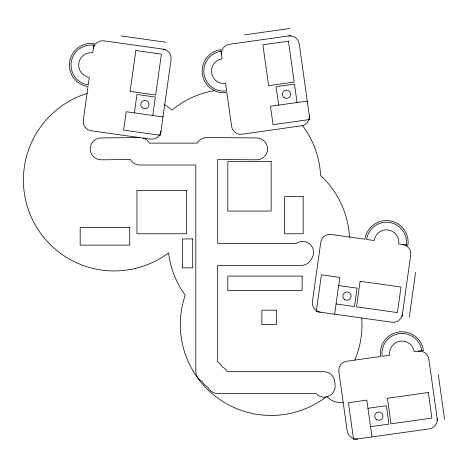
<?xml version="1.0" encoding="UTF-8"?>
<svg xmlns="http://www.w3.org/2000/svg" width="468" height="468" viewBox="0 0 468 468"><rect width="100%" height="100%" fill="white"/><g stroke="black" fill="none" stroke-linecap="round" stroke-linejoin="round"><path stroke-width="0.7" d="M134.374 112.876L136.966 94.477L155.364 97.063L152.779 115.461M334.638 314.192L339.809 277.389L321.411 274.804L316.239 311.606L391.886 322.241A9.29 9.29 0 0 0 402.381 314.332M402.094 316.374L410.717 255.037A9.29 9.29 0 0 0 402.808 244.542M409.248 317.38L415.572 272.399M354.762 360.108L355.101 359.383A90.85 90.85 0 0 0 362.016 324.616L361.758 318.006M87.071 93.43L86.176 93.682A90.85 90.85 0 0 0 33.304 221.329A90.85 90.85 0 0 0 167.649 253.58L168.644 252.796L169.047 256.236A90.85 90.85 0 0 0 181.321 289.493L185.217 295.326L184.766 296.542A90.85 90.85 0 0 0 324.564 398.11L326.611 396.501L328.507 398.116A18.585 18.585 0 0 0 342.026 402.521L343.167 402.375M327.033 396.858L327.512 396.735A10.945 10.945 0 0 0 335.106 385.105L334.702 381.438A10.945 10.945 0 0 0 323.827 371.68L227.43 371.68L227.003 370.972A10.945 10.945 0 0 0 223.066 367.398L221.984 366.315A10.945 10.945 0 0 0 218.41 362.378L217.696 361.951L217.696 265.35L301.527 265.35A10.945 10.945 0 0 0 311.074 259.752L312.22 257.71A10.945 10.945 0 0 0 296.77 243.149L296.326 243.459L217.696 243.459L217.696 159.512L256.575 159.81A10.945 10.945 0 0 0 267.602 148.953A10.945 10.945 0 0 0 256.745 137.925L206.838 137.539A10.945 10.945 0 0 0 197.677 142.377L197.233 143.114L149.386 143.114L148.935 142.371A10.945 10.945 0 0 0 143.968 138.347L143.302 138.107M325.845 397.104L325.412 397.174A10.945 10.945 0 0 1 316.573 394.115L316.064 393.57L217.907 393.57A10.945 10.945 0 0 1 208.254 387.785L207.172 386.703A10.945 10.945 0 0 1 202.679 382.21L201.597 381.127A10.945 10.945 0 0 1 195.811 371.475L195.811 165.005L139.856 165.005A10.945 10.945 0 0 1 130.759 160.138L130.391 159.524L101.281 159.81A10.945 10.945 0 0 1 90.23 148.976A10.945 10.945 0 0 1 101.065 137.925L139.294 137.545M244.799 34.819L289.78 28.495M290.786 35.65L229.449 44.273A9.29 9.29 0 0 0 221.539 54.768M307.283 101.094L270.481 106.271L273.066 124.669L309.869 119.498L299.239 43.846A9.29 9.29 0 0 0 288.744 35.937M367.977 408.295L386.375 405.709L388.966 424.107L370.562 426.693M121.206 35.966L166.193 42.29M165.186 49.444L103.843 40.821A9.29 9.29 0 0 0 93.354 48.73M163.004 116.901L126.196 111.729L123.611 130.127L160.419 135.305L171.048 59.652A9.29 9.29 0 0 0 163.139 49.158M338.662 285.568L357.061 288.153L354.475 306.558L336.077 303.972M213.66 90.266L214.373 90.611L208.664 91.746A90.85 90.85 0 0 0 176.471 106.587L172.06 110.062L164.724 104.633M302.55 125.646L303.369 126.682A90.85 90.85 0 0 1 320.44 172.955L320.539 175.494L323.019 177.787A90.85 90.85 0 0 1 349.344 234.895L349.432 237.042M438.276 374.435L444.6 419.416M437.445 420.422L428.823 359.085A9.29 9.29 0 0 0 418.328 351.175M372.001 436.919L366.824 400.117L348.426 402.702L353.597 439.505L429.25 428.875A9.29 9.29 0 0 0 437.159 418.38M297.057 102.533L294.471 84.129L276.073 86.72L278.659 105.119M421.803 350.69A20.03 20.03 0 0 0 399.186 333.643A20.03 20.03 0 0 0 382.14 356.265L389.704 355.2A12.39 12.39 0 0 1 400.245 341.207A12.39 12.39 0 0 1 414.238 351.749L423.441 350.456A21.68 21.68 0 0 0 398.952 332.005A21.68 21.68 0 0 0 380.502 356.493L346.765 361.232A9.29 9.29 0 0 0 338.861 371.727L347.192 431.022A9.29 9.29 0 0 0 357.687 438.931M406.282 245.033A20.03 20.03 0 0 0 389.236 222.411A20.03 20.03 0 0 0 366.62 239.458L374.184 240.523A12.39 12.39 0 0 1 388.177 229.975A12.39 12.39 0 0 1 398.718 243.968L407.92 245.261A21.68 21.68 0 0 0 389.47 220.773A21.68 21.68 0 0 0 364.981 239.224L331.245 234.486A9.29 9.29 0 0 0 320.75 242.395L312.419 301.69A9.29 9.29 0 0 0 320.328 312.179M221.054 51.293A20.03 20.03 0 0 0 204.007 73.909A20.03 20.03 0 0 0 226.629 90.956L225.564 83.392A12.39 12.39 0 0 1 211.571 72.85A12.39 12.39 0 0 1 222.119 58.857L220.82 49.655A21.68 21.68 0 0 0 202.369 74.143A21.68 21.68 0 0 0 226.857 92.594L231.601 126.331A9.29 9.29 0 0 0 242.091 134.234L302.808 125.588A9.29 9.29 0 0 0 309.295 115.409M93.84 45.256A20.03 20.03 0 0 0 71.218 62.302A20.03 20.03 0 0 0 88.265 84.924L89.329 77.355A12.39 12.39 0 0 1 78.788 63.367A12.39 12.39 0 0 1 92.775 52.82L94.068 43.618A21.68 21.68 0 0 0 69.586 62.074A21.68 21.68 0 0 0 88.037 86.557L83.292 120.294A9.29 9.29 0 0 0 91.201 130.788L150.497 139.119A9.29 9.29 0 0 0 160.992 131.215M135.843 50.532L130.092 91.424L155.651 95.016L161.401 54.124L135.843 50.532M360.114 281.286L356.522 306.844L397.414 312.589L401.006 287.03L360.114 281.286M288.44 41.196L262.881 44.788L268.626 85.679L294.185 82.087L288.44 41.196M428.308 392.517L387.416 398.262L391.008 423.821L431.9 418.076L428.308 392.517M271.165 161.501L227.811 161.501L227.811 211.056L271.165 211.056L271.165 161.501M186.516 190.406L136.96 190.406L136.96 233.766L186.516 233.766L186.516 190.406M303.17 196.601L284.591 196.601L284.591 233.766L303.17 233.766L303.17 196.601M129.735 227.571L80.18 227.571L80.18 245.121L129.735 245.121L129.735 227.571M192.705 238.926L182.385 238.926L182.385 267.836L192.705 267.836L192.705 238.926M302.141 276.091L227.811 276.091L227.811 290.546L302.141 290.546L302.141 276.091M276.331 310.161L261.875 310.161L261.875 324.616L276.331 324.616L276.331 310.161M376.617 419.597A4.13 4.13 0 0 0 383 416.38A4.13 4.13 0 0 0 377.021 412.454A4.13 4.13 0 0 0 376.617 419.597M344.77 299.608A4.13 4.13 0 0 0 351.105 296.291A4.13 4.13 0 0 0 345.062 292.459A4.13 4.13 0 0 0 344.77 299.608M284.246 97.672A4.13 4.13 0 0 0 290.634 94.448A4.13 4.13 0 0 0 284.649 90.529A4.13 4.13 0 0 0 284.246 97.672M142.717 108.049A4.13 4.13 0 0 0 149.052 104.733A4.13 4.13 0 0 0 143.015 100.901A4.13 4.13 0 0 0 142.717 108.049"/></g></svg>
